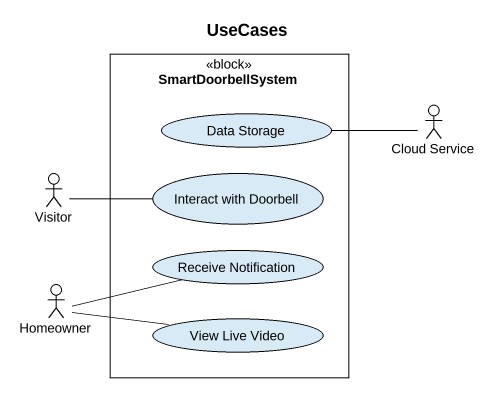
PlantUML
@startuml
title UseCases
rectangle SmartDoorbellSystem <<block>> {
  usecase "Data Storage" as Data_Storage
  usecase "Interact with Doorbell" as Interact_with_Doorbell
  usecase "Receive Notification" as Receive_Notification
  usecase "View Live Video" as View_Live_Video
}
actor "Cloud Service" as Cloud_Service
actor Visitor
actor Homeowner
Cloud_Service -left- Data_Storage
Visitor -right- Interact_with_Doorbell
Homeowner -right- Receive_Notification
Homeowner -right- View_Live_Video
@enduml
